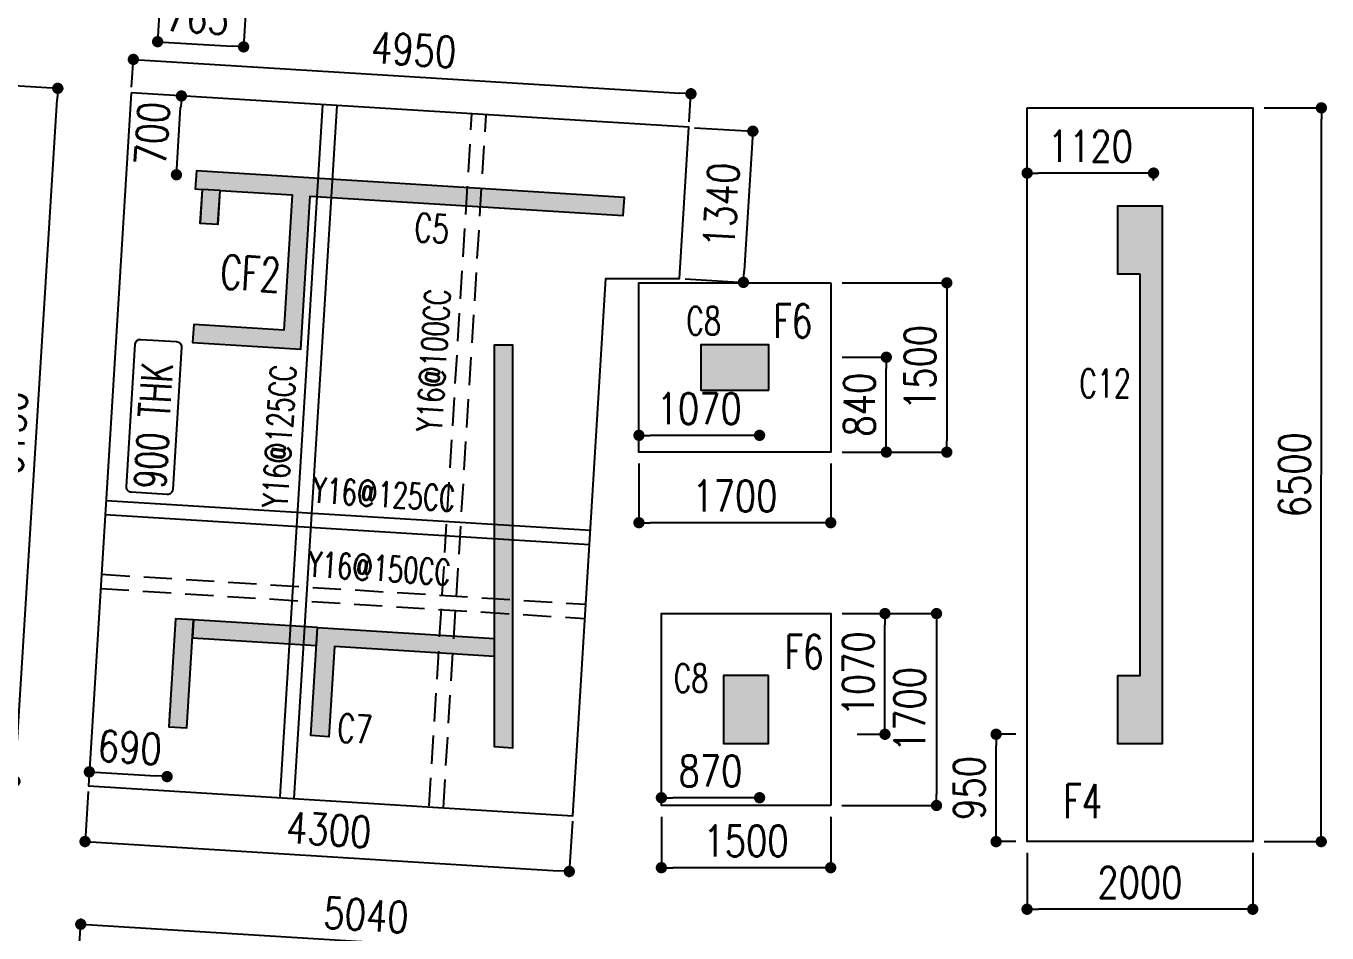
# Model space of a CAD drawing. Extents: x 473024 to 774629, y -1213442 to -1126596.
# Drawn here: x 501203 to 512731, y -1189650 to -1181616 of the extents above; entities that cross this region are included whole.
import ezdxf
from ezdxf.enums import TextEntityAlignment as Align

# ---------------------------------------------------------------- set-up
doc = ezdxf.new("R2010")
doc.units = 0
doc.header["$LTSCALE"] = 100
doc.header["$MEASUREMENT"] = 0
doc.header["$PDMODE"] = 2
doc.header["$PDSIZE"] = -10
doc.linetypes.add('CONTINU', pattern=[0])
doc.linetypes.add('HIDDEN', pattern=[0.375, 0.25, -0.125])
doc.layers.get('0').update_dxf_attribs({"linetype": 'CONTINUOUS'})
doc.layers.get('Defpoints').update_dxf_attribs({"linetype": 'CONTINUOUS'})
for name, color, linetype in [('7', 7, 'CONTINUOUS'), ('a-podium col', 6, 'CONTINUOUS'), ('C-STRU-COL-HAT', 253, 'CONTINUOUS'), ('COLNO', 6, 'CONTINUOUS'), ('column', 10, 'CONTINUOUS'), ('DIM1', 7, 'CONTINUOUS'), ('Footing', 2, 'CONTINUOUS'), ('Footing Nos', 4, 'CONTINUOUS'), ('S-FOOTDIM', 9, 'CONTINUOUS'), ('S-RCWALL', 6, 'CONTINUOUS'), ('S-RCWALL HATCH', 9, 'CONTINUOUS'), ('sectecxt', 3, 'CONTINUOUS'), ('secton', 8, 'CONTINUOUS'), ('TAB', 1, 'CONTINUOUS'), ('Text', 31, 'CONTINUOUS')]:
    doc.layers.add(name, color=color, linetype=linetype)
doc.styles.add('BOLD', font='bold.shx', dxfattribs={"width": 0.7})
doc.styles.add('ROMANS', font='romans.shx', dxfattribs={"width": 0.8})
doc.styles.add('SUSHEEL', font='romans.shx', dxfattribs={"width": 0.75})
doc.dimstyles.new('dim100', dxfattribs={"dimtxt": 275, "dimasz": 100, "dimexe": 50, "dimexo": 50, "dimgap": 100, "dimtad": 1, "dimdec": 0, "dimrnd": 5, "dimzin": 0, "dimdsep": 46, "dimtxsty": 'ROMANS', "dimblk": 'DOT', "dimcen": 0.09, "dimclrd": 9, "dimclre": 9, "dimclrt": 3, "dimadec": 0, "dimazin": 0, "dimtfac": 1, "dimtdec": 0, "dimtofl": 0, "dimtmove": 1, "dimatfit": 0, "dimldrblk": 'DOT', "dimfxl": 1, "dimtolj": 1, "dimtzin": 0, "dimarcsym": 0})

# ---------------------------------------------------------------- blocks, each defined once
blk = doc.blocks.new('_Dot')
at = {"color": 0, "linetype": 'ByBlock', "lineweight": -2}
blk.add_line((-0.5, 0), (-1, 0), dxfattribs=at)
at = {"color": 0, "linetype": 'ByBlock', "const_width": 0.5}
blk.add_lwpolyline([(-0.25, 0, 1), (0.25, 0, 1)], format="xyb", close=True, dxfattribs=at)
blk = doc.blocks.new('*D305')
at = {"layer": 'Defpoints', "color": 0, "linetype": 'ByBlock', "transparency": 16777216}
for p in [(510073, -1188841), (512073, -1188841), (510073, -1189440)]:
    blk.add_point(p, dxfattribs=at)
at = {"layer": 'S-FOOTDIM', "color": 9, "lineweight": -2, "transparency": 16777216}
for p, q in [((510073, -1188941), (510073, -1189440)), ((512073, -1188941), (512073, -1189440)), ((511973, -1189440), (510173, -1189440))]:
    blk.add_line(p, q, dxfattribs=at)
at = {"layer": 'S-FOOTDIM', "color": 9, "linetype": 'ByBlock', "lineweight": -2, "transparency": 16777216, "xscale": 100, "yscale": 100, "zscale": 100}
for p, rotation in [((510073, -1189440), 179.9959342058292), ((512073, -1189440), 359.9959342058292)]:
    blk.add_blockref('_Dot', p, dxfattribs=dict(at, rotation=rotation))
at = {"layer": 'S-FOOTDIM', "color": 3, "linetype": 'ByBlock', "transparency": 16777216, "insert": (511073, -1189203), "char_height": 275, "attachment_point": 5, "rotation": 359.9959, "style": 'ROMANS'}
blk.add_mtext('\\A1;2000', dxfattribs=at)
blk = doc.blocks.new('*D306')
at = {"layer": 'Defpoints', "color": 0, "linetype": 'ByBlock', "transparency": 16777216}
for p in [(512074, -1182341), (512681, -1182341), (512073, -1188841)]:
    blk.add_point(p, dxfattribs=at)
at = {"layer": 'S-FOOTDIM', "color": 9, "lineweight": -2, "transparency": 16777216}
for p, q in [((512174, -1182341), (512681, -1182341)), ((512680, -1188741), (512681, -1182441)), ((512173, -1188841), (512680, -1188841))]:
    blk.add_line(p, q, dxfattribs=at)
at = {"layer": 'S-FOOTDIM', "color": 9, "linetype": 'ByBlock', "lineweight": -2, "transparency": 16777216, "xscale": 100, "yscale": 100, "zscale": 100}
for p, rotation in [((512681, -1182341), 89.99593420582299), ((512680, -1188841), 269.995934205823)]:
    blk.add_blockref('_Dot', p, dxfattribs=dict(at, rotation=rotation))
at = {"layer": 'S-FOOTDIM', "color": 3, "linetype": 'ByBlock', "transparency": 16777216, "insert": (512443, -1185591), "char_height": 275, "attachment_point": 5, "rotation": 89.9959, "style": 'ROMANS'}
blk.add_mtext('\\A1;6500', dxfattribs=at)
blk = doc.blocks.new('*D325')
at = {"layer": 'Defpoints', "color": 0, "linetype": 'ByBlock', "transparency": 16777216}
for p in [(509799, -1187890), (510073, -1187890), (510073, -1188841)]:
    blk.add_point(p, dxfattribs=at)
at = {"layer": 'S-FOOTDIM', "color": 9, "lineweight": -2, "transparency": 16777216}
for p, q in [((509973, -1187890), (509799, -1187890)), ((509799, -1188741), (509799, -1187990)), ((509973, -1188841), (509799, -1188841))]:
    blk.add_line(p, q, dxfattribs=at)
at = {"layer": 'S-FOOTDIM', "color": 9, "linetype": 'ByBlock', "lineweight": -2, "transparency": 16777216, "xscale": 100, "yscale": 100, "zscale": 100}
for p, rotation in [((509799, -1187890), 90), ((509799, -1188841), 270)]:
    blk.add_blockref('_Dot', p, dxfattribs=dict(at, rotation=rotation))
at = {"layer": 'S-FOOTDIM', "color": 3, "linetype": 'ByBlock', "transparency": 16777216, "insert": (509561, -1188366), "char_height": 275, "attachment_point": 5, "rotation": 90, "style": 'ROMANS'}
blk.add_mtext('\\A1;950', dxfattribs=at)
blk = doc.blocks.new('DOT')
at = {"layer": '7', "color": 0, "linetype": 'ByBlock'}
blk.add_line((-0.5, 0), (-1, 0), dxfattribs=at)
at = {"layer": '7', "color": 0, "linetype": 'ByBlock', "const_width": 0.5}
blk.add_lwpolyline([(-0.25, 0, 1), (0.25, 0, 1)], format="xyb", close=True, dxfattribs=at)
blk = doc.blocks.new('*D326')
at = {"layer": 'Defpoints', "color": 0, "linetype": 'ByBlock', "transparency": 16777216}
for p in [(510074, -1182886), (510074, -1182919), (511194, -1182886)]:
    blk.add_point(p, dxfattribs=at)
at = {"layer": 'S-FOOTDIM', "color": 9, "lineweight": -2, "transparency": 16777216}
for p, q in [((510074, -1182986), (510074, -1182919)), ((511094, -1182919), (510174, -1182919)), ((511194, -1182986), (511194, -1182919))]:
    blk.add_line(p, q, dxfattribs=at)
at = {"layer": 'S-FOOTDIM', "color": 9, "linetype": 'ByBlock', "lineweight": -2, "transparency": 16777216, "xscale": 100, "yscale": 100, "zscale": 100, "rotation": 180}
blk.add_blockref('_Dot', (510074, -1182919), dxfattribs=at)
at = {"layer": 'S-FOOTDIM', "color": 9, "linetype": 'ByBlock', "lineweight": -2, "transparency": 16777216, "xscale": 100, "yscale": 100, "zscale": 100}
blk.add_blockref('_Dot', (511194, -1182919), dxfattribs=at)
at = {"layer": 'S-FOOTDIM', "color": 3, "linetype": 'ByBlock', "transparency": 16777216, "insert": (510634, -1182681), "char_height": 275, "attachment_point": 5, "style": 'ROMANS'}
blk.add_mtext('\\A1;1120', dxfattribs=at)
blk = doc.blocks.new('*D368')
at = {"layer": 'Defpoints', "color": 0, "linetype": 'ByBlock', "transparency": 16777216}
for p in [(502396, -1181316), (503158, -1181363), (503131, -1181801)]:
    blk.add_point(p, dxfattribs=at)
at = {"layer": 'S-FOOTDIM', "color": 9, "lineweight": -2, "transparency": 16777216}
for p, q in [((502390, -1181416), (502369, -1181755)), ((503152, -1181463), (503131, -1181801)), ((502469, -1181761), (503031, -1181795))]:
    blk.add_line(p, q, dxfattribs=at)
at = {"layer": 'S-FOOTDIM', "color": 9, "linetype": 'ByBlock', "lineweight": -2, "transparency": 16777216, "xscale": 100, "yscale": 100, "zscale": 100}
for p, rotation in [((502369, -1181755), 176.477142693007), ((503131, -1181801), 356.477142693007)]:
    blk.add_blockref('_Dot', p, dxfattribs=dict(at, rotation=rotation))
at = {"layer": 'S-FOOTDIM', "color": 3, "linetype": 'ByBlock', "transparency": 16777216, "insert": (502719, -1181538), "char_height": 275, "attachment_point": 5, "rotation": 356.4771, "style": 'ROMANS'}
blk.add_mtext('\\A1;765', dxfattribs=at)
blk = doc.blocks.new('*D458')
at = {"layer": 'Defpoints', "color": 0, "linetype": 'ByBlock', "transparency": 16777216}
for p in [(508334, -1183891), (508334, -1185391), (509362, -1185391)]:
    blk.add_point(p, dxfattribs=at)
at = {"layer": 'S-FOOTDIM', "color": 9, "lineweight": -2, "transparency": 16777216}
for p, q in [((508434, -1183891), (509362, -1183891)), ((509362, -1183991), (509362, -1185291)), ((508434, -1185391), (509362, -1185391))]:
    blk.add_line(p, q, dxfattribs=at)
at = {"layer": 'S-FOOTDIM', "color": 9, "linetype": 'ByBlock', "lineweight": -2, "transparency": 16777216, "xscale": 100, "yscale": 100, "zscale": 100}
for p, rotation in [((509362, -1183891), 89.9959342033212), ((509362, -1185391), 269.9959342033212)]:
    blk.add_blockref('_Dot', p, dxfattribs=dict(at, rotation=rotation))
at = {"layer": 'S-FOOTDIM', "color": 3, "linetype": 'ByBlock', "transparency": 16777216, "insert": (509125, -1184641), "char_height": 275, "attachment_point": 5, "rotation": 89.9959, "style": 'ROMANS'}
blk.add_mtext('\\A1;1500', dxfattribs=at)
blk = doc.blocks.new('*D459')
at = {"layer": 'Defpoints', "color": 0, "linetype": 'ByBlock', "transparency": 16777216}
for p in [(506634, -1185391), (508334, -1185391), (506634, -1186016)]:
    blk.add_point(p, dxfattribs=at)
at = {"layer": 'S-FOOTDIM', "color": 9, "lineweight": -2, "transparency": 16777216}
for p, q in [((506634, -1185491), (506634, -1186016)), ((508334, -1185491), (508334, -1186016)), ((508234, -1186016), (506734, -1186016))]:
    blk.add_line(p, q, dxfattribs=at)
at = {"layer": 'S-FOOTDIM', "color": 9, "linetype": 'ByBlock', "lineweight": -2, "transparency": 16777216, "xscale": 100, "yscale": 100, "zscale": 100}
for p, rotation in [((506634, -1186016), 179.9959342033259), ((508334, -1186016), 359.9959342033259)]:
    blk.add_blockref('_Dot', p, dxfattribs=dict(at, rotation=rotation))
at = {"layer": 'S-FOOTDIM', "color": 3, "linetype": 'ByBlock', "transparency": 16777216, "insert": (507484, -1185779), "char_height": 275, "attachment_point": 5, "rotation": 359.9959, "style": 'ROMANS'}
blk.add_mtext('\\A1;1700', dxfattribs=at)
blk = doc.blocks.new('*D460')
at = {"layer": 'Defpoints', "color": 0, "linetype": 'ByBlock', "transparency": 16777216}
for p in [(508334, -1184550), (508826, -1184550), (508334, -1185391)]:
    blk.add_point(p, dxfattribs=at)
at = {"layer": 'S-FOOTDIM', "color": 9, "lineweight": -2, "transparency": 16777216}
for p, q in [((508434, -1184550), (508826, -1184550)), ((508826, -1185291), (508826, -1184650)), ((508434, -1185391), (508826, -1185391))]:
    blk.add_line(p, q, dxfattribs=at)
at = {"layer": 'S-FOOTDIM', "color": 9, "linetype": 'ByBlock', "lineweight": -2, "transparency": 16777216, "xscale": 100, "yscale": 100, "zscale": 100}
for p, rotation in [((508826, -1184550), 90), ((508826, -1185391), 270)]:
    blk.add_blockref('_Dot', p, dxfattribs=dict(at, rotation=rotation))
at = {"layer": 'S-FOOTDIM', "color": 3, "linetype": 'ByBlock', "transparency": 16777216, "insert": (508588, -1184970), "char_height": 275, "attachment_point": 5, "rotation": 90, "style": 'ROMANS'}
blk.add_mtext('\\A1;840', dxfattribs=at)
blk = doc.blocks.new('*D461')
at = {"layer": 'Defpoints', "color": 0, "linetype": 'ByBlock', "transparency": 16777216}
for p in [(506634, -1185242), (506634, -1185391), (507703, -1185391)]:
    blk.add_point(p, dxfattribs=at)
at = {"layer": 'S-FOOTDIM', "color": 9, "lineweight": -2, "transparency": 16777216}
for p, q in [((506634, -1185291), (506634, -1185242)), ((507603, -1185242), (506734, -1185242)), ((507703, -1185291), (507703, -1185242))]:
    blk.add_line(p, q, dxfattribs=at)
at = {"layer": 'S-FOOTDIM', "color": 9, "linetype": 'ByBlock', "lineweight": -2, "transparency": 16777216, "xscale": 100, "yscale": 100, "zscale": 100, "rotation": 180}
blk.add_blockref('_Dot', (506634, -1185242), dxfattribs=at)
at = {"layer": 'S-FOOTDIM', "color": 9, "linetype": 'ByBlock', "lineweight": -2, "transparency": 16777216, "xscale": 100, "yscale": 100, "zscale": 100}
blk.add_blockref('_Dot', (507703, -1185242), dxfattribs=at)
at = {"layer": 'S-FOOTDIM', "color": 3, "linetype": 'ByBlock', "transparency": 16777216, "insert": (507168, -1185005), "char_height": 275, "attachment_point": 5, "style": 'ROMANS'}
blk.add_mtext('\\A1;1070', dxfattribs=at)
blk = doc.blocks.new('*D462')
at = {"layer": 'Defpoints', "color": 0, "linetype": 'ByBlock', "transparency": 16777216}
for p in [(508334, -1186821), (508333, -1188521), (509271, -1188521)]:
    blk.add_point(p, dxfattribs=at)
at = {"layer": 'S-FOOTDIM', "color": 9, "lineweight": -2, "transparency": 16777216}
for p, q in [((508434, -1186821), (509271, -1186821)), ((509271, -1186921), (509271, -1188421)), ((508433, -1188521), (509271, -1188521))]:
    blk.add_line(p, q, dxfattribs=at)
at = {"layer": 'S-FOOTDIM', "color": 9, "linetype": 'ByBlock', "lineweight": -2, "transparency": 16777216, "xscale": 99.99999999999999, "yscale": 99.99999999999999, "zscale": 99.99999999999999}
for p, rotation in [((509271, -1186821), 89.99776528027965), ((509271, -1188521), 269.9977652802796)]:
    blk.add_blockref('_Dot', p, dxfattribs=dict(at, rotation=rotation))
at = {"layer": 'S-FOOTDIM', "color": 3, "linetype": 'ByBlock', "transparency": 16777216, "insert": (509034, -1187671), "char_height": 275, "attachment_point": 5, "rotation": 89.9978, "style": 'ROMANS'}
blk.add_mtext('\\A1;1700', dxfattribs=at)
blk = doc.blocks.new('*D463')
at = {"layer": 'Defpoints', "color": 0, "linetype": 'ByBlock', "transparency": 16777216}
for p in [(506833, -1188521), (508333, -1188521), (506833, -1189072)]:
    blk.add_point(p, dxfattribs=at)
at = {"layer": 'S-FOOTDIM', "color": 9, "lineweight": -2, "transparency": 16777216}
for p, q in [((506833, -1188621), (506833, -1189072)), ((508333, -1188621), (508333, -1189072)), ((508233, -1189072), (506933, -1189072))]:
    blk.add_line(p, q, dxfattribs=at)
at = {"layer": 'S-FOOTDIM', "color": 9, "linetype": 'ByBlock', "lineweight": -2, "transparency": 16777216, "xscale": 99.99999999999999, "yscale": 99.99999999999999, "zscale": 99.99999999999999}
for p, rotation in [((506833, -1189072), 179.9977652802884), ((508333, -1189072), 359.9977652802884)]:
    blk.add_blockref('_Dot', p, dxfattribs=dict(at, rotation=rotation))
at = {"layer": 'S-FOOTDIM', "color": 3, "linetype": 'ByBlock', "transparency": 16777216, "insert": (507583, -1188835), "char_height": 275, "attachment_point": 5, "rotation": 359.9978, "style": 'ROMANS'}
blk.add_mtext('\\A1;1500', dxfattribs=at)
blk = doc.blocks.new('*D464')
at = {"layer": 'Defpoints', "color": 0, "linetype": 'ByBlock', "transparency": 16777216}
for p in [(506833, -1188452), (506833, -1188521), (507703, -1188521)]:
    blk.add_point(p, dxfattribs=at)
at = {"layer": 'S-FOOTDIM', "color": 9, "lineweight": -2, "transparency": 16777216}
for p, q in [((506833, -1188421), (506833, -1188452)), ((507603, -1188452), (506933, -1188452)), ((507703, -1188421), (507703, -1188452))]:
    blk.add_line(p, q, dxfattribs=at)
at = {"layer": 'S-FOOTDIM', "color": 9, "linetype": 'ByBlock', "lineweight": -2, "transparency": 16777216, "xscale": 100, "yscale": 100, "zscale": 100, "rotation": 180}
blk.add_blockref('_Dot', (506833, -1188452), dxfattribs=at)
at = {"layer": 'S-FOOTDIM', "color": 9, "linetype": 'ByBlock', "lineweight": -2, "transparency": 16777216, "xscale": 100, "yscale": 100, "zscale": 100}
blk.add_blockref('_Dot', (507703, -1188452), dxfattribs=at)
at = {"layer": 'S-FOOTDIM', "color": 3, "linetype": 'ByBlock', "transparency": 16777216, "insert": (507268, -1188215), "char_height": 275, "attachment_point": 5, "style": 'ROMANS'}
blk.add_mtext('\\A1;870', dxfattribs=at)
blk = doc.blocks.new('*D465')
at = {"layer": 'Defpoints', "color": 0, "linetype": 'ByBlock', "transparency": 16777216}
for p in [(508469, -1186821), (508814, -1186821), (508469, -1187890)]:
    blk.add_point(p, dxfattribs=at)
at = {"layer": 'S-FOOTDIM', "color": 9, "lineweight": -2, "transparency": 16777216}
for p, q in [((508569, -1186821), (508814, -1186821)), ((508814, -1187790), (508814, -1186921)), ((508569, -1187890), (508814, -1187890))]:
    blk.add_line(p, q, dxfattribs=at)
at = {"layer": 'S-FOOTDIM', "color": 9, "linetype": 'ByBlock', "lineweight": -2, "transparency": 16777216, "xscale": 100, "yscale": 100, "zscale": 100}
for p, rotation in [((508814, -1186821), 90), ((508814, -1187890), 270)]:
    blk.add_blockref('_Dot', p, dxfattribs=dict(at, rotation=rotation))
at = {"layer": 'S-FOOTDIM', "color": 3, "linetype": 'ByBlock', "transparency": 16777216, "insert": (508577, -1187355), "char_height": 275, "attachment_point": 5, "rotation": 90, "style": 'ROMANS'}
blk.add_mtext('\\A1;1070', dxfattribs=at)
blk = doc.blocks.new('*D660')
at = {"layer": 'Defpoints', "color": 0, "linetype": 'ByBlock', "transparency": 16777216}
for p in [(501047, -1182141), (501484, -1182168), (500667, -1188279)]:
    blk.add_point(p, dxfattribs=at)
at = {"layer": 'S-FOOTDIM', "color": 9, "lineweight": -2, "transparency": 16777216}
for p, q in [((501096, -1182144), (501534, -1182171)), ((501111, -1188206), (501478, -1182268)), ((500717, -1188282), (501155, -1188309))]:
    blk.add_line(p, q, dxfattribs=at)
at = {"layer": 'S-FOOTDIM', "color": 9, "linetype": 'ByBlock', "lineweight": -2, "transparency": 16777216}
for p, xscale, yscale, zscale, rotation in [((501484, -1182168), 100, 100, 100, 86.46308187175485), ((501105, -1188306), 99.99999999999999, 99.99999999999999, 99.99999999999999, 266.4630818717549)]:
    blk.add_blockref('_Dot', p, dxfattribs=dict(at, xscale=xscale, yscale=yscale, zscale=zscale, rotation=rotation))
at = {"layer": 'S-FOOTDIM', "color": 3, "linetype": 'ByBlock', "transparency": 16777216, "insert": (501057, -1185222), "char_height": 275, "attachment_point": 5, "rotation": 86.4631, "style": 'ROMANS'}
blk.add_mtext('\\A1;6150', dxfattribs=at)
blk = doc.blocks.new('A$C0C5E7853')
at = {"layer": 'secton', "linetype": 'CONTINU', "ltscale": 240}
for points in [[(281, 842, -0.198912), (562, 959), (562, 1123)], [(281, 842), (0, 562), (281, 281, -0.198912), (165, 562, -0.198912)], [(562, 165, -0.198912), (281, 281), (562, 0)]]:
    blk.add_hatch(color=8, dxfattribs=at).paths.add_polyline_path(points)
at = {"layer": 'secton', "color": 2}
blk.add_line((562, 959, 0), (562, 1549, 0), dxfattribs=at)
at = {"layer": 'secton', "color": 2, "linetype": 'Continuous'}
for p, q in [((562, 1123, 0), (0, 562, 0)), ((562, 0, 0), (0, 562, 0)), ((562, 165, 0), (562, 0, 0))]:
    blk.add_line(p, q, dxfattribs=at)
at = {"layer": 'secton', "color": 2}
blk.add_circle((562, 562, 0), 397, dxfattribs=at)
blk = doc.blocks.new('zw$C696')
at = {"layer": 'secton', "color": 2, "linetype": 'Continuous'}
for p, q in [((4021, -1291), (4447, -1291)), ((4021, -1291), (4447, -1291)), ((-4485, -4206), (-4485, -4632))]:
    blk.add_line(p, q, dxfattribs=at)
at = {"layer": 'secton', "color": 6, "linetype": 'Continuous'}
for p, q in [((4352, -1291), (4352, -1551)), ((4352, -1291), (4352, -1551)), ((4447, -1291), (4447, -1733)), ((4447, -1291), (4447, -1733)), ((-4485, -4538), (-4745, -4538)), ((-4485, -4632), (-4927, -4632))]:
    blk.add_line(p, q, dxfattribs=at)
at = {"layer": 'DIM1', "color": 8, "linetype": 'CONTINU', "ltscale": 240, "xscale": -0.7369315199030098, "yscale": 0.7369315199030098, "zscale": 0.7369315200000002}
for p, rotation in [((-4898, 1664, 0), 180), ((-1946, -1705, 0), 270)]:
    blk.add_blockref('A$C0C5E7853', p, dxfattribs=dict(at, rotation=rotation))
at = {"layer": 'sectecxt', "color": 6, "linetype": 'Continuous', "style": 'BOLD', "width": 0.9}
for p in [(-4590, 1048), (-1636, -1490)]:
    blk.add_text('2', height=390, dxfattribs=at).set_placement(p)
blk = doc.blocks.new('*D669')
at = {"layer": 'Defpoints', "color": 0, "linetype": 'ByBlock', "transparency": 16777216}
for p in [(501666, -1189919), (506718, -1189883), (506696, -1190230)]:
    blk.add_point(p, dxfattribs=at)
at = {"layer": 'S-FOOTDIM', "color": 9, "lineweight": -2, "transparency": 16777216}
for p, q in [((501669, -1189869), (501691, -1189523)), ((501787, -1189579), (506618, -1189877)), ((506699, -1190180), (506721, -1189833))]:
    blk.add_line(p, q, dxfattribs=at)
at = {"layer": 'S-FOOTDIM', "color": 9, "linetype": 'ByBlock', "lineweight": -2, "transparency": 16777216, "xscale": 100, "yscale": 100, "zscale": 100}
for p, rotation in [((501688, -1189573), 176.4655239902228), ((506718, -1189883), 356.4655239902229)]:
    blk.add_blockref('_Dot', p, dxfattribs=dict(at, rotation=rotation))
at = {"layer": 'S-FOOTDIM', "color": 3, "linetype": 'ByBlock', "transparency": 16777216, "insert": (504217, -1189491), "char_height": 275, "attachment_point": 5, "rotation": 356.4655, "style": 'ROMANS'}
blk.add_mtext('\\A1;5040', dxfattribs=at)
blk = doc.blocks.new('*D674')
at = {"layer": 'Defpoints', "color": 0, "linetype": 'ByBlock', "transparency": 16777216}
for p in [(501757, -1188346), (506047, -1188612), (506017, -1189105)]:
    blk.add_point(p, dxfattribs=at)
at = {"layer": 'S-FOOTDIM', "color": 9, "lineweight": -2, "transparency": 16777216}
for p, q in [((501754, -1188396), (501723, -1188890)), ((506044, -1188661), (506014, -1189155)), ((501826, -1188846), (505917, -1189099))]:
    blk.add_line(p, q, dxfattribs=at)
at = {"layer": 'S-FOOTDIM', "color": 9, "linetype": 'ByBlock', "lineweight": -2, "transparency": 16777216}
for p, xscale, yscale, zscale, rotation in [((501726, -1188840), 99.99999999999999, 99.99999999999999, 99.99999999999999, 176.4644855466708), ((506017, -1189105), 100, 100, 100, 356.4644855466707)]:
    blk.add_blockref('_Dot', p, dxfattribs=dict(at, xscale=xscale, yscale=yscale, zscale=zscale, rotation=rotation))
at = {"layer": 'S-FOOTDIM', "color": 3, "linetype": 'ByBlock', "transparency": 16777216, "insert": (503886, -1188736), "char_height": 275, "attachment_point": 5, "rotation": 356.4645, "style": 'ROMANS'}
blk.add_mtext('\\A1;4300', dxfattribs=at)
blk = doc.blocks.new('*D675')
at = {"layer": 'Defpoints', "color": 0, "linetype": 'ByBlock', "transparency": 16777216}
for p in [(502136, -1182208), (507095, -1182217), (507077, -1182513)]:
    blk.add_point(p, dxfattribs=at)
at = {"layer": 'S-FOOTDIM', "color": 9, "lineweight": -2, "transparency": 16777216}
for p, q in [((502139, -1182158), (502157, -1181862)), ((502254, -1181918), (506995, -1182211)), ((507080, -1182464), (507098, -1182167))]:
    blk.add_line(p, q, dxfattribs=at)
at = {"layer": 'S-FOOTDIM', "color": 9, "linetype": 'ByBlock', "lineweight": -2, "transparency": 16777216, "xscale": 100, "yscale": 100, "zscale": 100}
for p, rotation in [((502154, -1181912), 176.4644855466697), ((507095, -1182217), 356.4644855466697)]:
    blk.add_blockref('_Dot', p, dxfattribs=dict(at, rotation=rotation))
at = {"layer": 'S-FOOTDIM', "color": 3, "linetype": 'ByBlock', "transparency": 16777216, "insert": (504639, -1181827), "char_height": 275, "attachment_point": 5, "rotation": 356.4645, "style": 'ROMANS'}
blk.add_mtext('\\A1;4950', dxfattribs=at)
blk = doc.blocks.new('*D676')
at = {"layer": 'Defpoints', "color": 0, "linetype": 'ByBlock', "transparency": 16777216}
for p in [(507077, -1182513), (506994, -1183852), (507560, -1183887)]:
    blk.add_point(p, dxfattribs=at)
at = {"layer": 'S-FOOTDIM', "color": 9, "lineweight": -2, "transparency": 16777216}
for p, q in [((507126, -1182517), (507693, -1182551)), ((507637, -1182648), (507566, -1183787)), ((507044, -1183855), (507610, -1183890))]:
    blk.add_line(p, q, dxfattribs=at)
at = {"layer": 'S-FOOTDIM', "color": 9, "linetype": 'ByBlock', "lineweight": -2, "transparency": 16777216, "xscale": 100, "yscale": 100, "zscale": 100}
for p, rotation in [((507643, -1182548), 86.4644855468765), ((507560, -1183887), 266.4644855468765)]:
    blk.add_blockref('_Dot', p, dxfattribs=dict(at, rotation=rotation))
at = {"layer": 'S-FOOTDIM', "color": 3, "linetype": 'ByBlock', "transparency": 16777216, "insert": (507364, -1183203), "char_height": 275, "attachment_point": 5, "rotation": 86.4645, "style": 'ROMANS'}
blk.add_mtext('\\A1;1340', dxfattribs=at)
blk = doc.blocks.new('*D677')
at = {"layer": 'Defpoints', "color": 0, "linetype": 'ByBlock', "transparency": 16777216}
for p in [(502453, -1188265), (501757, -1188346), (502445, -1188389)]:
    blk.add_point(p, dxfattribs=at)
at = {"layer": 'S-FOOTDIM', "color": 9, "lineweight": -2, "transparency": 16777216}
for p, q in [((501763, -1188247), (501764, -1188223)), ((501864, -1188229), (502353, -1188259)), ((502452, -1188289), (502453, -1188265))]:
    blk.add_line(p, q, dxfattribs=at)
at = {"layer": 'S-FOOTDIM', "color": 9, "linetype": 'ByBlock', "lineweight": -2, "transparency": 16777216, "xscale": 100, "yscale": 100, "zscale": 100}
for p, rotation in [((501764, -1188223), 176.4644855466672), ((502453, -1188265), 356.4644855466673)]:
    blk.add_blockref('_Dot', p, dxfattribs=dict(at, rotation=rotation))
at = {"layer": 'S-FOOTDIM', "color": 3, "linetype": 'ByBlock', "transparency": 16777216, "insert": (502123, -1188007), "char_height": 275, "attachment_point": 5, "rotation": 356.4645, "style": 'ROMANS'}
blk.add_mtext('\\A1;690', dxfattribs=at)
blk = doc.blocks.new('*D678')
at = {"layer": 'Defpoints', "color": 0, "linetype": 'ByBlock', "transparency": 16777216}
for p in [(502580, -1182236), (502666, -1182241), (502623, -1182940)]:
    blk.add_point(p, dxfattribs=at)
at = {"layer": 'S-FOOTDIM', "color": 9, "lineweight": -2, "transparency": 16777216}
for p, q in [((502566, -1182235), (502580, -1182236)), ((502543, -1182834), (502573, -1182335)), ((502523, -1182933), (502536, -1182934))]:
    blk.add_line(p, q, dxfattribs=at)
at = {"layer": 'S-FOOTDIM', "color": 9, "linetype": 'ByBlock', "lineweight": -2, "transparency": 16777216, "xscale": 100, "yscale": 100, "zscale": 100}
for p, rotation in [((502580, -1182236), 86.46448554687731), ((502536, -1182934), 266.4644855468773)]:
    blk.add_blockref('_Dot', p, dxfattribs=dict(at, rotation=rotation))
at = {"layer": 'S-FOOTDIM', "color": 3, "linetype": 'ByBlock', "transparency": 16777216, "insert": (502321, -1182570), "char_height": 275, "attachment_point": 5, "rotation": 86.4645, "style": 'ROMANS'}
blk.add_mtext('\\A1;700', dxfattribs=at)

msp = doc.modelspace()

# ---------------------------------------------------------------- hatches: boundary and pattern name
at = {"layer": 'C-STRU-COL-HAT'}
h = msp.add_hatch(color=256, dxfattribs=at)
h.dxf.hatch_style = 1
h.paths.add_polyline_path([(506505.6, -1183134.3), (502712.8, -1182900.1), (502702.9, -1183059.8), (503561.3, -1183112.8), (503487.3, -1184310.5), (502688.8, -1184261.2), (502679, -1184420.9), (503637.2, -1184480), (503721, -1183122.6), (506495.7, -1183294)])
h = msp.add_hatch(color=256, dxfattribs=at)
h.dxf.hatch_style = 1
h.paths.add_polyline_path([(502922.5, -1183073.3), (502762.8, -1183063.5), (502744.3, -1183362.9), (502904, -1183372.8)])
h = msp.add_hatch(color=256, dxfattribs=at)
h.dxf.hatch_style = 1
h.paths.add_polyline_path([(502922.5, -1183073.3), (502762.8, -1183063.5), (502744.3, -1183362.9), (502904, -1183372.8)])
h = msp.add_hatch(color=256, dxfattribs=at)
h.dxf.hatch_style = 1
h.paths.add_polyline_path([(511073.8, -1183811.1), (511073.5, -1187371.1), (510873.5, -1187371.1), (510873.5, -1187971.1), (511273.5, -1187971.1), (511273.8, -1183211.1), (511273.8, -1183211.1), (511273.8, -1183211.1), (510873.8, -1183211.1), (510873.8, -1183811.1)])
h = msp.add_hatch(color=256, dxfattribs=at)
h.dxf.hatch_style = 1
h.paths.add_polyline_path([(505513.6, -1184440.7), (505513.5, -1188012.4), (505353.5, -1188002.5), (505353.6, -1184440.7)])
h = msp.add_hatch(color=256, dxfattribs=at)
h.dxf.hatch_style = 1
h.paths.add_polyline_path([(507783.7, -1184440.9), (507783.7, -1184840.9), (507183.7, -1184840.8), (507183.7, -1184440.8)])
h = msp.add_hatch(color=256, dxfattribs=at)
h.dxf.hatch_style = 1
h.paths.add_polyline_path([(502527.8, -1186866.2), (502468.6, -1187824.4), (502628.3, -1187834.2), (502687.5, -1186876)])
h = msp.add_hatch(color=256, dxfattribs=at)
h.dxf.hatch_style = 1
h.paths.add_polyline_path([(503785.4, -1186943.8), (502687.5, -1186876), (502677.6, -1187035.7), (503775.5, -1187103.5)])
h = msp.add_hatch(color=256, dxfattribs=at)
h.dxf.hatch_style = 1
h.paths.add_polyline_path([(505353.5, -1187201), (505353.5, -1187040.7), (503785.4, -1186943.8), (503726.2, -1187902), (503885.9, -1187911.9), (503935.2, -1187113.4)])
h = msp.add_hatch(color=256, dxfattribs=at)
h.dxf.hatch_style = 1
h.paths.add_polyline_path([(507383.5, -1187370.8), (507783.5, -1187370.9), (507783.5, -1187970.9), (507383.5, -1187970.8)])
at = {"layer": 'S-RCWALL HATCH'}
msp.add_hatch(color=253, dxfattribs=at).paths.add_polyline_path([(502745.1, -1183363), (502904.8, -1183372.8), (502923.2, -1183073.4), (502763.6, -1183063.5)])

# ---------------------------------------------------------------- linework, layer by layer
at = {"layer": 'a-podium col', "elevation": 0}
msp.add_lwpolyline([(502923.2, -1183073.4), (502763.6, -1183063.5), (502745.1, -1183363), (502904.8, -1183372.8)], close=True, dxfattribs=at)
at = {"layer": 'column', "color": 1, "elevation": 0}
for points in [[(502922.5, -1183073.3), (503561.3, -1183112.8), (503487.3, -1184310.5), (502688.8, -1184261.2), (502679, -1184420.9), (503637.2, -1184480), (503721, -1183122.6), (506495.7, -1183294), (506505.6, -1183134.3), (506505.6, -1183134.3), (506505.6, -1183134.3), (502712.8, -1182900.1), (502702.9, -1183059.8), (502762.8, -1183063.5), (502744.3, -1183362.9), (502904, -1183372.8), (502922.5, -1183073.3)], [(511073.8, -1183811.1), (511073.5, -1187371.1), (510873.5, -1187371.1), (510873.5, -1187971.1), (511273.5, -1187971.1), (511273.8, -1183211.1), (511273.8, -1183211.1), (511273.8, -1183211.1), (510873.8, -1183211.1), (510873.8, -1183811.1), (511073.8, -1183811.1)], [(502478.5, -1187664.7), (502468.6, -1187824.4), (502628.3, -1187834.2)], [(502478.5, -1187664.7), (502468.6, -1187824.4), (502628.3, -1187834.2)], [(502478.7, -1187664.7), (502468.8, -1187824.4), (502628.5, -1187834.3)], [(502478.7, -1187664.7), (502468.8, -1187824.4), (502628.5, -1187834.3)]]:
    msp.add_lwpolyline(points, dxfattribs=at)
for points in [[(502922.5, -1183073.3), (502762.8, -1183063.5), (502744.3, -1183362.9), (502904, -1183372.8)], [(507783.7, -1184840.9), (507783.7, -1184440.9), (507183.7, -1184440.8), (507183.7, -1184840.8)], [(507783.7, -1184840.9), (507783.7, -1184440.9), (507183.7, -1184440.8), (507183.7, -1184840.8)], [(507783.5, -1187370.9), (507383.5, -1187370.8), (507383.5, -1187970.8), (507783.5, -1187970.9)], [(507783.5, -1187370.9), (507383.5, -1187370.8), (507383.5, -1187970.8), (507783.5, -1187970.9)]]:
    msp.add_lwpolyline(points, close=True, dxfattribs=at)
at = {"layer": 'Footing', "elevation": 0}
msp.add_lwpolyline([(502136, -1182208.2), (501756.7, -1188346.5), (506047.4, -1188611.6), (506341.5, -1183851.8), (506993.9, -1183851.8), (507076.5, -1182513.4), (502136, -1182208.2)], dxfattribs=at)
for points in [[(510073.9, -1182341), (512073.9, -1182341.2), (512073.4, -1188841.2), (510073.4, -1188841)], [(508333.8, -1183890.9), (508333.6, -1185390.9), (506633.6, -1185390.8), (506633.8, -1183890.8)], [(508333.4, -1188520.9), (506833.4, -1188520.8), (506833.5, -1186820.8), (508333.5, -1186820.9)]]:
    msp.add_lwpolyline(points, close=True, dxfattribs=at)
at = {"layer": 'S-RCWALL', "elevation": 0}
for points in [[(505513.6, -1184440.7), (505513.6, -1184440.7), (505513.6, -1184440.7), (505513.5, -1188012.4), (505353.5, -1188002.5), (505353.6, -1184440.7), (505513.6, -1184440.7)], [(505353.5, -1187201), (503935.2, -1187113.4), (503885.9, -1187911.9), (503726.2, -1187902), (503785.4, -1186943.8), (505353.5, -1187040.7)]]:
    msp.add_lwpolyline(points, dxfattribs=at)
msp.add_lwpolyline([(502687.5, -1186876), (502527.8, -1186866.2), (502468.6, -1187824.4), (502628.3, -1187834.2)], close=True, dxfattribs=at)
at = {"layer": 'S-RCWALL', "color": 1, "elevation": 0}
msp.add_lwpolyline([(503785.4, -1186943.8), (502687.5, -1186876), (502677.6, -1187035.7), (503775.5, -1187103.5)], close=True, dxfattribs=at)
at = {"layer": 'TAB', "color": 1}
for p, q in [((503454.9, -1188443.6, 0), (503833.7, -1182313.1, 0)), ((503580.3, -1188459.1, 0), (503959.5, -1182320.8, 0)), ((501912.9, -1185818.4, 0), (506203.6, -1186083.5, 0)), ((501905.1, -1185944.2, 0), (506195.8, -1186209.3, 0))]:
    msp.add_line(p, q, dxfattribs=at)
at = {"layer": 'TAB', "color": 1, "linetype": 'HIDDEN', "ltscale": 10}
for p, q in [((504775.7, -1188525.2, 0), (505154.5, -1182394.7, 0)), ((504901.1, -1188540.7, 0), (505280.3, -1182402.5, 0)), ((501872.5, -1186472.9, 0), (506163.1, -1186738, 0)), ((501864.7, -1186598.8, 0), (506155.4, -1186863.9, 0))]:
    msp.add_line(p, q, dxfattribs=at)
at = {"layer": 'Text', "color": 4, "elevation": 0}
msp.add_lwpolyline([(502092.7, -1185697.8), (502170.7, -1184435, -0.4142136), (502219.7, -1184391.7), (502537.4, -1184411.4, -0.4142136), (502580.7, -1184460.3), (502502.6, -1185723.2, -0.4142136), (502453.7, -1185766.4), (502136, -1185746.8, -0.4142136)], format="xyb", close=True, dxfattribs=at)

# ---------------------------------------------------------------- block references
at = {"color": 1, "rotation": 356.4639166880699}
msp.add_blockref('zw$C696', (502716.6, -1190584.2, 0), dxfattribs=at)

# ---------------------------------------------------------------- texts
at = {"color": 3, "style": 'SUSHEEL', "width": 0.7}
for s, rotation, p in [('Y16@100CC', 86.46449, (504886.4, -1185214.7, 0)), ('Y16@125CC', 86.46449, (503519.1, -1185887.2, 0)), ('Y16@125CC', 356.46449, (503737.8, -1185837.4, 0)), ('Y16@150CC', 356.46449, (503697.4, -1186491.9, 0))]:
    msp.add_text(s, height=225, rotation=rotation, dxfattribs=at).set_placement(p)
at = {"layer": 'COLNO', "style": 'ROMANS', "width": 0.7}
for s, p in [('C5', (504960.1, -1183292.8, 0)), ('C7', (504276.8, -1187726.3, 0))]:
    msp.add_text(s, height=250, rotation=356.46449, dxfattribs=at).set_placement(p, align=Align.TOP_RIGHT)
for s, p in [('C8', (507360.5, -1184102.3, 0)), ('C12', (510992.3, -1184657.1, 0)), ('C8', (507249, -1187268, 0))]:
    msp.add_text(s, height=250, dxfattribs=at).set_placement(p, align=Align.TOP_RIGHT)
at = {"layer": 'Footing Nos', "color": 6, "style": 'ROMANS', "width": 0.7}
msp.add_text('CF2', height=300, rotation=356.46449, dxfattribs=at).set_placement((503466.5, -1183674.6, 0), align=Align.TOP_RIGHT)
for s, p in [('F6', (508169, -1184079.1, 0)), ('F6', (508268.8, -1187009.1, 0)), ('F4', (510738.2, -1188332.2, 0))]:
    msp.add_text(s, height=300, dxfattribs=at).set_placement(p, align=Align.TOP_RIGHT)
at = {"layer": 'Text', "color": 6, "style": 'ROMANS', "width": 0.7}
msp.add_text('900 THK', height=275, rotation=86.46449, dxfattribs=at).set_placement((502437, -1185719.1, 0))

# ---------------------------------------------------------------- dimensions: what is measured, and where the dimension line sits
at = {"layer": 'S-FOOTDIM', "color": 3}
for base, p1, p2, angle, override, picture, middle, dimtype in [((503130.8, -1181801.4, 0), (502395.9, -1181316.1, 0), (503157.8, -1181363, 0), 356.47714, {"dimexe": 0, "dimexo": 100, "dimpost": '\\X', "dimblk": 'Dot'}, '*D368', (502703.9, -1181775.2, 0), 161), ((502579.6, -1182235.6, 0), (502623.1, -1182939.6, 0), (502666.3, -1182240.9, 0), 86.46449, {"dimexe": 0, "dimexo": 100, "dimpost": '\\X'}, '*D678', (502558, -1182584.9, 0), 160), ((502453.1, -1188265.1, 0), (501756.7, -1188346.5, 0), (502445.4, -1188389, 0), 356.46449, {"dimexe": 0, "dimexo": 100, "dimpost": '\\X'}, '*D677', (502108.7, -1188243.8, 0), 160)]:
    dim = msp.add_linear_dim(base=base, p1=p1, p2=p2, angle=angle, dimstyle='dim100', override=override, dxfattribs=at)
    dim.commit()
    dim.dimension.update_dxf_attribs({"geometry": picture, "text_midpoint": middle, "dimtype": dimtype})
at = {"layer": 'S-FOOTDIM'}
for base, p1, p2, angle, picture, middle in [((507094.9, -1182217, 0), (502136, -1182208.2, 0), (507076.5, -1182513.4, 0), 356.46449, '*D675', (504639.2, -1181827.3, 0)), ((501484.1, -1182167.7, 0), (500667.1, -1188279, 0), (501046.5, -1182140.7, 0), 86.46308, '*D660', (501057.3, -1185222.2, 0)), ((507560, -1183886.8, 0), (507076.5, -1182513.4, 0), (506993.9, -1183851.8, 0), 86.46449, '*D676', (507364.3, -1183203, 0)), ((506016.9, -1189105.2, 0), (501756.7, -1188346.5, 0), (506047.4, -1188611.6, 0), 356.46449, '*D674', (503886.2, -1188735.6, 0)), ((506717.6, -1189883.3, 0), (501666.2, -1189918.9, 0), (506696.2, -1190229.6, 0), 356.46552, '*D669', (504217.2, -1189490.9, 0))]:
    dim = msp.add_linear_dim(base=base, p1=p1, p2=p2, angle=angle, dimstyle='dim100', override={"dimpost": '\\X'}, dxfattribs=at)
    dim.commit()
    dim.dimension.update_dxf_attribs({"geometry": picture, "text_midpoint": middle})
at = {"layer": 'S-FOOTDIM', "color": 3}
for p1, p2, distance, override, picture, middle in [((512073.4, -1188841.2, 0), (512073.9, -1182341.2, 0), -606.8, {"dimexe": 0, "dimexo": 100, "dimpost": '\\X'}, '*D306', (512442.9, -1185591.2, 0)), ((508333.8, -1183890.9, 0), (508333.6, -1185390.9, 0), 1028.4, {"dimexe": 0, "dimexo": 100, "dimpost": '\\X'}, '*D458', (509124.6, -1184641, 0)), ((508333.6, -1185390.9, 0), (506633.6, -1185390.8, 0), 625.4, {"dimexe": 0, "dimexo": 100, "dimpost": '\\X'}, '*D459', (507483.6, -1185778.7, 0)), ((508333.5, -1186820.9, 0), (508333.4, -1188520.9, 0), 938, {"dimexe": 0, "dimexo": 100, "dimpost": '\\X'}, '*D462', (509033.9, -1187670.9, 0)), ((508333.4, -1188520.9, 0), (506833.4, -1188520.8, 0), 551.4, {"dimexe": 0, "dimexo": 100, "dimpost": '\\X', "dimblk": 'Dot'}, '*D463', (507583.4, -1188834.8, 0)), ((512073.4, -1188841.2, 0), (510073.4, -1188841, 0), 599.1, {"dimexe": 0, "dimexo": 100, "dimpost": '\\X'}, '*D305', (511073.4, -1189202.7, 0))]:
    dim = msp.add_aligned_dim(p1=p1, p2=p2, distance=distance, dimstyle='dim100', override=override, dxfattribs=at)
    dim.commit()
    dim.dimension.update_dxf_attribs({"geometry": picture, "text_midpoint": middle})
for base, p1, p2, picture, middle in [((510073.8, -1182918.9, 0), (511193.8, -1182886, 0), (510073.8, -1182886, 0), '*D326', (510633.8, -1182681.4, 0)), ((506633.6, -1185242), (507703.3, -1185390.9, 0), (506633.6, -1185390.8, 0), '*D461', (507168.5, -1185004.5)), ((506833.4, -1188452.3), (507703.3, -1188520.9, 0), (506833.4, -1188520.8, 0), '*D464', (507268.4, -1188214.8))]:
    dim = msp.add_linear_dim(base=base, p1=p1, p2=p2, dimstyle='dim100', override={"dimexe": 0, "dimexo": 100, "dimpost": '\\X', "dimblk": 'Dot'}, dxfattribs=at)
    dim.commit()
    dim.dimension.update_dxf_attribs({"geometry": picture, "text_midpoint": middle})
for base, p1, p2, picture, middle in [((508825.5, -1184550), (508333.6, -1185390.9, 0), (508333.7, -1184550, 0), '*D460', (508588, -1184970.5)), ((508814.4, -1186820.9), (508469.4, -1187890, 0), (508469.5, -1186820.9, 0), '*D465', (508576.9, -1187355.5)), ((509799, -1187890, 0), (510073.4, -1188841, 0), (510073.5, -1187890, 0), '*D325', (509561.5, -1188365.5, 0))]:
    dim = msp.add_linear_dim(base=base, p1=p1, p2=p2, angle=90, dimstyle='dim100', override={"dimexe": 0, "dimexo": 100, "dimpost": '\\X', "dimblk": 'Dot'}, dxfattribs=at)
    dim.commit()
    dim.dimension.update_dxf_attribs({"geometry": picture, "text_midpoint": middle})

doc.saveas('drawing.dxf')
